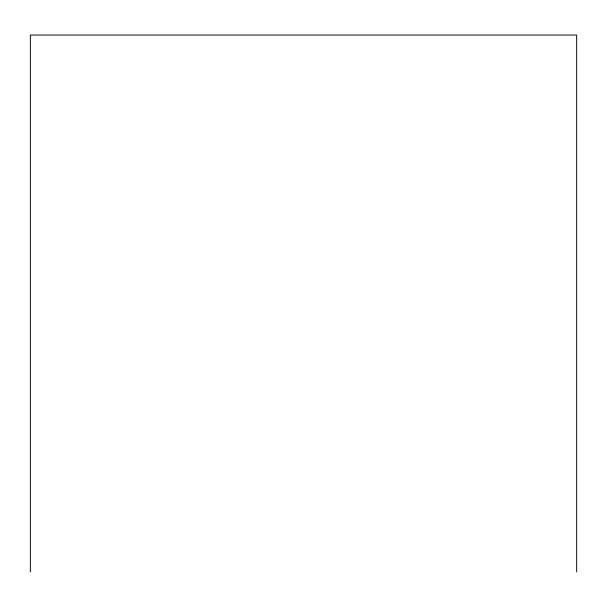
<?xml version="1.0" encoding="UTF-8"?>
<svg xmlns="http://www.w3.org/2000/svg" width="607" height="607" viewBox="0 0 607 607"><rect width="100%" height="100%" fill="white"/><g stroke="black" fill="none" stroke-linecap="round" stroke-linejoin="round"><path stroke-width="0.91" d="M576.65 571.946L576.65 35.054L30.35 35.054L30.35 571.946"/></g></svg>
